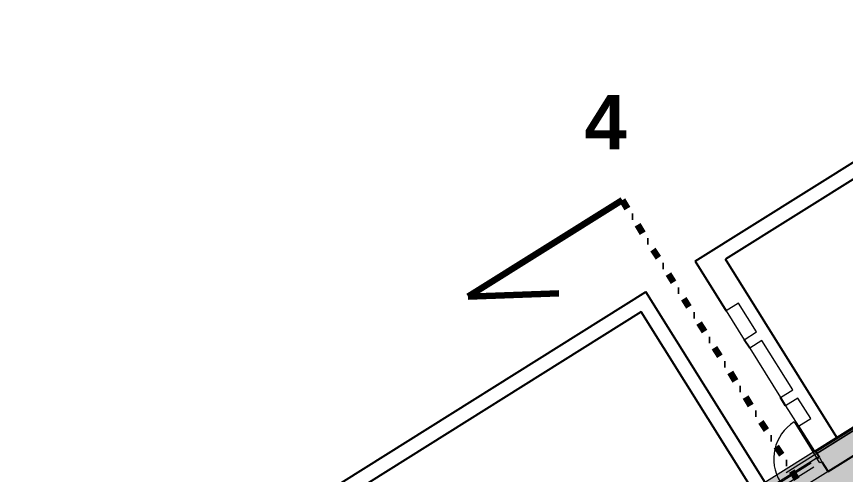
# Model space of a CAD drawing. Header units: millimetres. Extents: x 51291 to 245431, y -8645 to 72638.
# Drawn here: x 135931 to 153051, y 62353 to 71812 of the extents above; entities that cross this region are included whole.
import ezdxf

# ---------------------------------------------------------------- set-up
doc = ezdxf.new("R2010")
doc.units = ezdxf.units.MM
doc.linetypes.add('HA_DashDot_2_2mm-S0_6mm', pattern=[1650, 750, -450, 0, -450])
doc.linetypes.add('HA_DashDot_6mm-S2mm', pattern=[600, 200, -200, 0, -200])
for name, color, linetype, lineweight in [('A-DETL-____-THIN', 9, 'Continuous', 9), ('A-DETL-GENF-OTLN', 9, 'Continuous', 9), ('A-DOOR-____-MCUT', 9, 'Continuous', 9), ('A-DOOR-____-OTLN', 9, 'Continuous', 9), ('A-DOOR-FRAM-MCUT', 9, 'Continuous', 9), ('A-FLOR-____-OTLN', 9, 'Continuous', 9), ('A-WALL-____-MCUT', 9, 'Continuous', 25), ('E-ELEC-FIXT-OTLN', 9, 'Continuous', 9), ('G-____-____-SYMB', 9, 'Continuous', 5)]:
    doc.layers.add(name, color=color, linetype=linetype, lineweight=lineweight)
doc.styles.add('Arial_B', font='arialbd.ttf', dxfattribs={"height": 1125})

# ---------------------------------------------------------------- blocks, each defined once
blk = doc.blocks.new('HA_DR_Single_Swing_Solid_ButtFrame - In_FAS_900x2350_Unik-1894043-schema rezu D_140_5400')
at = {"layer": 'A-DOOR-____-MCUT', "linetype": 'HA_DashDot_2_2mm-S0_6mm'}
for p, q in [((-450, 120), (450, 120)), ((-450, 20), (450, 20))]:
    blk.add_line(p, q, dxfattribs=at)
at = {"layer": 'A-DOOR-____-OTLN', "lineweight": 5}
blk.add_line((450, 1020), (450, 120), dxfattribs=at)
at = {"layer": 'A-DOOR-____-OTLN', "linetype": 'HA_DashDot_2_2mm-S0_6mm'}
for p, q in [((500, 220), (-500, 220)), ((500, -220), (-500, -220))]:
    blk.add_line(p, q, dxfattribs=at)
at = {"layer": 'A-DOOR-____-OTLN', "lineweight": 5}
blk.add_arc((450, 120), 900, 90, 180, dxfattribs=at)
at = {"layer": 'A-DOOR-FRAM-MCUT'}
for p, q in [((-500, 20), (-500, 120)), ((-500, 120), (-450, 120)), ((-450, 20), (-500, 20)), ((-450, 120), (-450, 20)), ((450, 120), (500, 120)), ((450, 20), (450, 120)), ((500, 20), (450, 20)), ((500, 120), (500, 20))]:
    blk.add_line(p, q, dxfattribs=at)
blk = doc.blocks.new('185-01_OBJEKT D_Central_rvt-3-schema rezu D_140_5400')
at = {"layer": 'A-FLOR-____-OTLN'}
blk.add_line((-30023, 62718), (-30871, 62188), dxfattribs=at)
at = {"layer": 'A-WALL-____-MCUT'}
for p, q in [((-30090, 62824), (-25789, 65518)), ((-29832, 62413), (-28548, 63217)), ((-30066, 62786), (-30090, 62824)), ((-30013, 62701), (-30066, 62786)), ((-29832, 62413), (-29955, 62609))]:
    blk.add_line(p, q, dxfattribs=at)
at = {"layer": 'A-WALL-____-MCUT', "lineweight": 9}
for p, q in [((-28782, 63590), (-30066, 62786)), ((-30066, 62786), (-28782, 63590))]:
    blk.add_line(p, q, dxfattribs=at)
at = {"layer": 'A-DOOR-____-OTLN', "color": 250, "lineweight": 9, "rotation": 32.06111111111118}
blk.add_blockref('HA_DR_Single_Swing_Solid_ButtFrame - In_FAS_900x2350_Unik-1894043-schema rezu D_140_5400', (-30373, 62334), dxfattribs=at)
blk = doc.blocks.new('Pripojkova skrin_otvor ve zdi2 - Pripojkova skrin_otvor ve zdi-1506055-schema rezu D_140_5400')
at = {"layer": 'E-ELEC-FIXT-OTLN'}
for p, q in [((-31681, 65890), (-31935, 65730)), ((-31309, 65296), (-31681, 65890)), ((-31935, 65730), (-31563, 65137)), ((-31563, 65137), (-31309, 65296)), ((-31198, 65118), (-31452, 64959)), ((-30561, 64101), (-31198, 65118)), ((-31452, 64959), (-30815, 63942)), ((-30815, 63942), (-30561, 64101)), ((-30455, 63932), (-30709, 63773)), ((-30189, 63508), (-30455, 63932)), ((-30709, 63773), (-30443, 63349)), ((-30443, 63349), (-30189, 63508))]:
    blk.add_line(p, q, dxfattribs=at)
blk = doc.blocks.new('Section - Detail Number-933961-schema rezu D_140_5400')
at = {"layer": 'G-____-____-SYMB', "lineweight": 100}
for p, q in [((0, 5), (1.25, 2.835)), ((0, 0), (0, 5))]:
    blk.add_line(p, q, dxfattribs=at)

msp = doc.modelspace()

# ---------------------------------------------------------------- hatches: boundary and pattern name
at = {"layer": 'A-DETL-GENF-OTLN'}
h = msp.add_hatch(color=255, dxfattribs=at)
h.paths.add_polyline_path([(147466.6, 45042.7), (171282.5, 59956.3), (164669, 70504.4), (140861.3, 55590.9), (147455.3, 45060.8)])
h.paths.add_polyline_path([(144627.4, 50517.5), (144335.5, 50983.7), (144971.1, 51381.8), (145263, 50915.7), (144688.5, 50555.8)])
h.paths.add_polyline_path([(149153.1, 53794.7), (148834.6, 54303.2), (149215.9, 54542.1), (149534.4, 54033.6), (149163.9, 53801.4)])
h.paths.add_polyline_path([(149631.9, 54094.6), (149313.4, 54603.1), (149554.9, 54754.4), (149873.4, 54245.9), (149717.8, 54148.4)])
h.paths.add_polyline_path([(155289.2, 57655.8), (154978.7, 58151.6), (155487.3, 58470.1), (155797.8, 57974.4), (155399.1, 57724.6)])
h.paths.add_polyline_path([(151128.7, 57940.7), (150747.3, 58550.9), (152551.8, 59681.1), (152933.7, 59071.3), (151184.9, 57975.9)])
h.paths.add_polyline_path([(156009.7, 58107.1), (155699.2, 58602.9), (156207.8, 58921.4), (156518.3, 58425.7), (156070.8, 58145.3)])
h.paths.add_polyline_path([(154798.2, 60239.1), (154660.2, 60459.5), (157829.8, 62444.8), (157967.8, 62224.4), (155150, 60459.5)])
h.paths.add_polyline_path([(161950.1, 61810.1), (161631.6, 62318.6), (161873.1, 62469.9), (162191.6, 61961.4), (162011.1, 61848.4)])
h.paths.add_polyline_path([(162289, 62022.5), (161970.6, 62530.9), (162351.9, 62769.8), (162670.4, 62261.3), (162430.1, 62110.8)])
h.paths.add_polyline_path([(157722.7, 62109.4), (157778.4, 62126.5), (157818.1, 62169.1), (157831.1, 62225.8), (157814, 62281.5), (157771.4, 62321.2), (157714.6, 62334.2), (157659, 62317.1), (157619.3, 62274.5), (157606.2, 62217.8), (157623.3, 62162.1), (157666, 62122.4), (157693.5, 62112.2)])
h.paths.add_polyline_path([(157721.5, 62141.8), (157681.2, 62151.1), (157650.9, 62179.3), (157639.2, 62224.4), (157651.5, 62264.3), (157676.2, 62289.6), (157715.8, 62301.7), (157756.2, 62292.5), (157786.5, 62264.3), (157798.6, 62224.4), (157789.3, 62184.3), (157761.1, 62154), (157722.7, 62142)])
h.paths.add_polyline_path([(166966.5, 64492), (166648, 65000.5), (167283.7, 65398.6), (167602.2, 64890.2), (167222.6, 64652.4)])

# ---------------------------------------------------------------- linework, layer by layer
at = {"layer": 'A-DETL-____-THIN'}
msp.add_line((164674.9, 70508.1), (140859, 55594.5), dxfattribs=at)
at = {"layer": 'A-WALL-____-MCUT'}
for p, q in [((149945.4, 66760), (158010.1, 71811.6)), ((158120.5, 71526.8), (150570.8, 66797.7)), ((152875.8, 63117.8), (150570.8, 66797.7)), ((149945.4, 66760), (150590.4, 65730.4)), ((135930.7, 57981.8), (148930.2, 66124.5)), ((151394.6, 62190), (148930.2, 66124.5)), ((148835.2, 65711), (136340.3, 57884.4)), ((151140.4, 62030.7), (148835.2, 65711)), ((151073.4, 64959.2), (150962, 65137.1)), ((151816.6, 63772.7), (151710.5, 63942.2)), ((152409.7, 62825.8), (152082, 63348.9)), ((152409.7, 62825.8), (152875.8, 63117.8))]:
    msp.add_line(p, q, dxfattribs=at)
at = {"layer": 'G-____-____-SYMB', "linetype": 'HA_DashDot_6mm-S2mm', "lineweight": 100}
msp.add_line((148437.8, 68018.1), (159965.1, 49614.5), dxfattribs=at)

# ---------------------------------------------------------------- block references
at = {"lineweight": 5}
msp.add_blockref('185-01_OBJEKT D_Central_rvt-3-schema rezu D_140_5400', (182525.4, 0), dxfattribs=at)
at = {"layer": 'E-ELEC-FIXT-OTLN'}
msp.add_blockref('Pripojkova skrin_otvor ve zdi2 - Pripojkova skrin_otvor ve zdi-1506055-schema rezu D_140_5400', (182525.4, 0), dxfattribs=at)
at = {"layer": 'G-____-____-SYMB', "lineweight": 100, "extrusion": (0, 0, -1), "xscale": 749.9999999999995, "yscale": 749.9999999999995, "zscale": 749.9999999999995, "rotation": 237.9387505225445}
msp.add_blockref('Section - Detail Number-933961-schema rezu D_140_5400', (-148437.8, 68018.1), dxfattribs=at)

# ---------------------------------------------------------------- texts
at = {"layer": 'G-____-____-SYMB', "insert": (147662.8, 70193.9), "char_height": 1125, "width": 1082.278, "attachment_point": 1, "style": 'Arial_B'}
msp.add_mtext('\\fArial|b1|i0|c0|p34|;4', dxfattribs=at)

doc.saveas('drawing.dxf')
